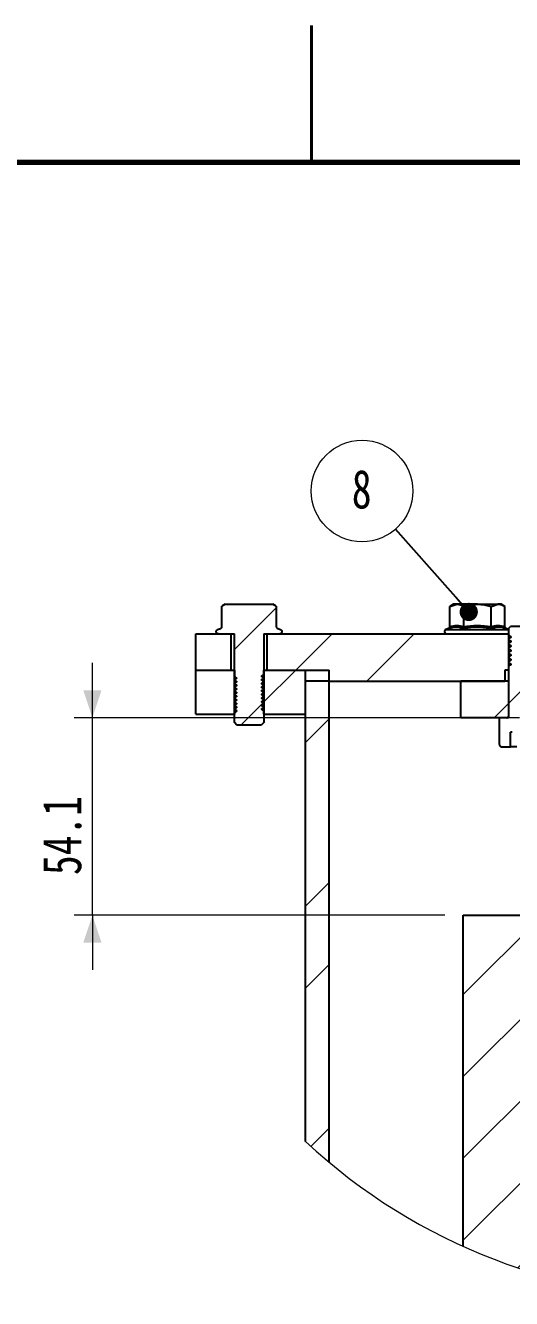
# Paper-space layout 'Sheet12' of a CAD drawing. Header units: millimetres. Extents: x 2 to 418, y -7 to 305.
# Drawn here: x 194.3 to 220.9, y 224.7 to 294.5 of the extents above; entities that cross this region are included whole.
import ezdxf

# ---------------------------------------------------------------- set-up
doc = ezdxf.new("R2010")
doc.units = ezdxf.units.MM
doc.styles.add('SLDTEXTSTYLE0', font='TXT', dxfattribs={"width": 0.75})
doc.dimstyles.new('SLDDIMSTYLE3', dxfattribs={"dimtxt": 0.18, "dimasz": 1, "dimexe": 0, "dimexo": 0.0625, "dimgap": 0, "dimtad": 0, "dimtih": 1, "dimtoh": 1, "dimdec": 0, "dimrnd": 1e-09, "dimzin": 0, "dimdsep": 46, "dimtxsty": 'Standard', "dimblk1": 'DOT', "dimblk2": 'DOT', "dimsah": 1, "dimcen": 0.09, "dimadec": 0, "dimazin": 0, "dimtfac": 1, "dimtdec": 0, "dimtofl": 0, "dimtmove": 0, "dimatfit": 3, "dimldrblk": 'DOT', "dimfxl": 1, "dimfrac": 2, "dimtolj": 1, "dimtzin": 0, "dimarcsym": 0})
doc.dimstyles.new('SLDDIMSTYLE57', dxfattribs={"dimtxt": 2.116667, "dimasz": 1.5, "dimexe": 0, "dimexo": 0.0625, "dimgap": 0.529167, "dimtad": 1, "dimdec": 1, "dimlfac": 5, "dimrnd": 1e-09, "dimzin": 12, "dimdsep": 46, "dimtxsty": 'SLDTEXTSTYLE0', "dimsah": 1, "dimcen": 0.09, "dimadec": 0, "dimazin": 3, "dimtfac": 1, "dimtdec": 0, "dimtmove": 0, "dimatfit": 0, "dimfxl": 1, "dimfrac": 2, "dimtolj": 1, "dimtzin": 12, "dimarcsym": 0})

# ---------------------------------------------------------------- blocks, each defined once
blk = doc.blocks.new('SW_HATCH_1')
at = {"color": 0, "linetype": 'Continuous', "lineweight": 18}
for p, q in [((-3.89, 14.071), (-1.601, 16.36)), ((46.11, 14.679), (47.983, 16.552)), ((-0.538, 12.932), (1.462, 14.932)), ((3.352, 12.332), (5.952, 14.932)), ((12.91, 12.91), (14.932, 14.932)), ((16.823, 12.332), (19.423, 14.932)), ((25.803, 12.332), (28.403, 14.932)), ((31.11, 13.15), (32.71, 14.749)), ((32.648, 14.688), (32.893, 14.932)), ((39.273, 12.332), (41.873, 14.932)), ((44.363, 12.932), (45.91, 14.479)), ((-2.331, 11.14), (-0.538, 12.932)), ((11.11, 11.11), (12.71, 12.71)), ((30.293, 12.332), (31.17, 13.209)), ((43.82, 12.389), (44.363, 12.932)), ((14.823, 10.332), (16.823, 12.332)), ((19.313, 10.332), (21.313, 12.332)), ((19.809, 6.339), (25.803, 12.332)), ((28.293, 10.332), (30.293, 12.332)), ((32.783, 10.332), (34.783, 12.332)), ((42.52, 11.089), (43.763, 12.332)), ((-3.538, 9.932), (-2.29, 11.18)), ((46.11, 10.189), (47.71, 11.789)), ((10.332, 10.332), (11.11, 11.11)), ((0, 8.98), (1.3, 10.28)), ((32.176, 9.726), (32.784, 10.333)), ((31.183, 8.732), (31.227, 8.776)), ((24.052, 6.091), (24.978, 7.017)), ((15.566, 2.096), (19.809, 6.339)), ((22.933, 4.972), (24.052, 6.091)), ((24.052, 1.601), (27.635, 5.184)), ((42.52, 2.109), (43.82, 3.409)), ((20.086, 2.125), (20.496, 2.535)), ((8.637, -9.324), (19.809, 1.849)), ((0, 0), (1.3, 1.3)), ((8.637, -18.304), (28.294, 1.354)), ((8.637, -4.834), (12.976, -0.494)), ((8.637, -13.814), (21.957, -0.494)), ((11.618, -19.813), (30.937, -0.494)), ((15.139, -20.782), (35.183, -0.738)), ((42.52, -2.381), (43.82, -1.081)), ((0, -4.49), (1.3, -3.19)), ((19.038, -21.373), (35.183, -5.228)), ((23.436, -21.465), (35.183, -9.718)), ((42.52, -11.362), (43.82, -10.062)), ((0.298, -13.172), (1.3, -12.17)), ((28.59, -20.801), (35.183, -14.208))]:
    blk.add_line(p, q, dxfattribs=at)
blk = doc.blocks.new('_D_213')
at = {"color": 7, "linetype": 'Continuous', "lineweight": 18}
for p, q in [((198, 256.559), (198, 259.559)), ((221.378, 256.559), (197, 256.559)), ((198, 245.733), (198, 256.559)), ((217.305, 245.733), (197, 245.733)), ((198, 245.733), (198, 242.733))]:
    blk.add_line(p, q, dxfattribs=at)
for points in [[(198, 256.559), (198.5, 258.059), (197.5, 258.059)], [(198, 245.733), (197.5, 244.233), (198.5, 244.233)]]:
    blk.add_solid(points, dxfattribs=at)
at = {"color": 7, "linetype": 'Continuous', "lineweight": 18, "insert": (195.272, 247.936), "char_height": 2.1167, "attachment_point": 1, "rotation": 90, "style": 'SLDTEXTSTYLE0'}
blk.add_mtext('54.1', dxfattribs=at)
blk = doc.blocks.new('SW_NOTE_156')
at = {"color": 0, "linetype": 'Continuous', "lineweight": 0}
blk.add_circle((-1.839, 2.087), 2.782, dxfattribs=at)
at = {"color": 0, "linetype": 'Continuous', "lineweight": 0, "insert": (-1.86, 3.249), "char_height": 2.117, "attachment_point": 2, "style": 'SLDTEXTSTYLE0'}
blk.add_mtext('8', dxfattribs=at)
blk = doc.blocks.new('_DOT')
at = {"color": 0, "linetype": 'ByBlock', "lineweight": -2}
blk.add_line((-0.5, 0), (-1, 0), dxfattribs=at)
at = {"color": 0, "linetype": 'ByBlock', "const_width": 0.5}
blk.add_lwpolyline([(-0.25, 0, 1), (0.25, 0, 1)], format="xyb", close=True, dxfattribs=at)

psp = doc.layouts.new('Sheet12')

# ---------------------------------------------------------------- linework, layer by layer
at = {"color": 7, "linetype": 'Continuous', "lineweight": 35}
for p, q in [((210, 294.5), (210, 287)), ((210, 287), (210, 294.5))]:
    psp.add_line(p, q, dxfattribs=at)
at = {"color": 7, "linetype": 'Continuous', "lineweight": 70}
psp.add_line((10, 287), (410, 287), dxfattribs=at)
at = {"color": 7, "linetype": 'Continuous', "lineweight": 25}
for p, q in [((205.2783, 262.7791), (205.0888, 262.6696)), ((205.0888, 261.5505), (205.0888, 262.6696)), ((205.2783, 262.7791), (207.878, 262.7791)), ((208.0675, 262.6696), (207.878, 262.7791)), ((208.0675, 262.6696), (208.0675, 261.5505)), ((217.7781, 262.7791), (217.577, 262.6629)), ((217.577, 262.6629), (217.9523, 262.7791)), ((217.577, 261.5465), (217.577, 262.6629)), ((217.9523, 262.7791), (217.7781, 262.7791)), ((219.0781, 262.7791), (217.9523, 262.7791)), ((218.3276, 261.5465), (218.3276, 262.6629)), ((219.0781, 262.7791), (220.2039, 262.7791)), ((219.8287, 262.6629), (220.2039, 262.7791)), ((219.8287, 261.5465), (219.8287, 262.6629)), ((220.3781, 262.7791), (220.2039, 262.7791)), ((220.5792, 262.6629), (220.3781, 262.7791)), ((220.5792, 261.5465), (220.5792, 262.6629)), ((203.6681, 259.1591), (203.6681, 261.159)), ((203.6681, 261.159), (205.5783, 261.159)), ((204.8572, 261.3918), (205.0078, 261.4466)), ((204.8982, 261.159), (205.7784, 261.159)), ((205.5783, 261.159), (205.5783, 259.1591)), ((205.7784, 256.2971), (205.7784, 261.159)), ((207.3779, 261.159), (208.258, 261.159)), ((207.3779, 261.159), (207.3779, 256.2971)), ((207.5779, 259.1591), (207.5779, 261.159)), ((207.5779, 261.159), (220.7784, 261.159)), ((208.1485, 261.4466), (208.299, 261.3918)), ((217.4957, 261.4423), (217.3571, 261.3918)), ((220.7784, 261.3994), (220.6605, 261.4423)), ((220.7581, 261.159), (220.7784, 261.1608)), ((220.7784, 261.4482), (220.8893, 261.559)), ((220.7784, 261.4482), (220.7784, 256.639)), ((220.7784, 261.159), (220.7784, 261.0956)), ((222.2669, 261.559), (220.8893, 261.559)), ((220.9137, 261.0173), (220.9137, 260.9547)), ((220.7784, 260.8768), (220.7784, 260.8456)), ((220.7784, 260.6268), (220.7784, 260.5956)), ((220.7784, 260.3768), (220.7784, 260.3456)), ((220.9137, 260.7673), (220.9137, 260.7048)), ((220.9137, 260.5173), (220.9137, 260.4548)), ((220.9137, 260.2672), (220.9137, 260.2048)), ((220.7784, 260.1268), (220.7784, 260.0956)), ((220.7784, 259.8768), (220.7784, 259.8456)), ((220.7784, 259.6268), (220.7977, 259.6222)), ((220.7784, 259.6268), (220.7784, 259.5956)), ((220.9137, 260.0173), (220.9137, 259.9547)), ((220.9137, 259.7673), (220.9137, 259.7047)), ((203.6681, 259.1591), (205.5783, 259.1591)), ((203.6681, 256.759), (203.6681, 259.1591)), ((203.6681, 259.1591), (205.7784, 259.1591)), ((205.7784, 259.1591), (205.7784, 258.8165)), ((207.3779, 258.9181), (207.3779, 259.1591)), ((207.3779, 259.1591), (209.6681, 259.1591)), ((207.5779, 259.1591), (210.9681, 259.1591)), ((209.6681, 256.759), (209.6681, 259.1591)), ((210.9681, 258.559), (210.9681, 259.1591)), ((220.7784, 259.1591), (220.5783, 259.1591)), ((220.5783, 259.1591), (220.5783, 258.559)), ((220.7784, 259.3768), (220.7784, 259.1591)), ((220.9137, 259.5173), (220.9171, 259.5146)), ((220.9137, 259.5173), (220.9137, 259.4548)), ((205.7784, 258.6415), (205.7784, 258.6165)), ((205.7784, 258.4415), (205.7784, 258.4164)), ((205.7784, 258.2414), (205.7784, 258.2165)), ((205.8867, 258.7538), (205.8867, 258.7038)), ((205.8867, 258.5538), (205.8867, 258.5038)), ((205.8867, 258.3538), (205.8867, 258.3038)), ((207.2696, 258.8057), (207.2696, 258.8557)), ((207.2696, 258.6057), (207.2696, 258.6557)), ((207.2696, 258.4057), (207.2696, 258.4557)), ((207.2696, 258.2057), (207.2696, 258.2557)), ((207.3779, 258.7181), (207.3557, 258.7214)), ((207.3779, 258.7181), (207.3779, 258.7431)), ((207.3779, 258.5181), (207.3779, 258.5431)), ((207.3779, 258.3181), (207.3779, 258.3431)), ((210.9681, 258.559), (209.6681, 258.559)), ((209.6681, 233.328), (209.6681, 258.559)), ((210.9681, 258.559), (220.5783, 258.559)), ((210.9681, 232.1845), (210.9681, 258.559)), ((218.1635, 256.559), (218.1635, 258.559)), ((220.7786, 258.559), (218.1635, 258.559)), ((220.7786, 258.559), (220.7786, 256.559)), ((205.7784, 258.0415), (205.7784, 258.0165)), ((205.7784, 257.8415), (205.7784, 257.8165)), ((205.7784, 257.6414), (205.7784, 257.6165)), ((205.8867, 258.1538), (205.8867, 258.1038)), ((205.8867, 257.9538), (205.8867, 257.9038)), ((205.8867, 257.7538), (205.8867, 257.7038)), ((205.8867, 257.5538), (205.8867, 257.5038)), ((207.2696, 258.0057), (207.2696, 258.0557)), ((207.2696, 257.8057), (207.2696, 257.8557)), ((207.2696, 257.6057), (207.2696, 257.6557)), ((207.3779, 258.1181), (207.3779, 258.1431)), ((207.3779, 257.9181), (207.3779, 257.9431)), ((207.3779, 257.7181), (207.3779, 257.7431)), ((207.3779, 257.5181), (207.3779, 257.5431)), ((205.7784, 257.4415), (205.7784, 257.4164)), ((205.7784, 257.2415), (205.7784, 257.2165)), ((205.7784, 257.0415), (205.7784, 257.0165)), ((205.7784, 256.8415), (205.7784, 256.759)), ((205.8867, 257.3538), (205.8867, 257.3038)), ((205.8867, 257.1538), (205.8867, 257.1038)), ((205.8867, 256.9538), (205.8867, 256.9038)), ((207.2696, 257.4057), (207.2696, 257.4557)), ((207.2696, 257.2057), (207.2696, 257.2557)), ((207.2696, 257.0057), (207.2696, 257.0557)), ((207.3779, 257.3181), (207.3779, 257.3431)), ((207.3779, 257.1181), (207.3779, 257.1431)), ((207.3779, 256.759), (207.3779, 256.9431)), ((203.6681, 256.759), (205.7784, 256.759)), ((205.9165, 256.1591), (205.7784, 256.2971)), ((207.2397, 256.1591), (205.9165, 256.1591)), ((207.3779, 256.2971), (207.2397, 256.1591)), ((207.3779, 256.759), (209.6681, 256.759)), ((220.7786, 256.559), (218.1635, 256.559)), ((220.2783, 256.559), (220.2783, 255.119)), ((220.6983, 256.559), (220.2783, 256.559)), ((220.9765, 255.759), (220.8948, 255.759)), ((220.8948, 254.959), (220.8948, 255.759)), ((220.4383, 254.959), (220.8948, 254.959)), ((221.2305, 254.959), (220.8948, 254.959)), ((218.3049, 227.5879), (218.3049, 245.7326)), ((218.3049, 245.7326), (225.2345, 245.7326))]:
    psp.add_line(p, q, dxfattribs=at)
at = {"color": 8, "linetype": 'Continuous', "lineweight": 25}
for p, q in [((217.3571, 261.3918), (219.0781, 261.3918)), ((219.0781, 261.3918), (220.7784, 261.3918))]:
    psp.add_line(p, q, dxfattribs=at)
at = {"color": 7, "linetype": 'Continuous', "lineweight": 25, "flags": 128}
for points in [[(220.7784, 260.3456), (220.8143, 260.3248), (220.8502, 260.304), (220.9137, 260.2672)], [(207.2696, 258.8557), (207.2983, 258.8723), (207.3271, 258.8889), (207.3779, 258.9181)], [(205.8867, 258.7038), (205.8579, 258.6873), (205.8291, 258.6707), (205.7784, 258.6415)], [(205.7784, 258.6165), (205.8071, 258.5998), (205.8359, 258.5832), (205.8867, 258.5538)], [(205.8867, 258.5038), (205.8579, 258.4873), (205.8291, 258.4707), (205.7784, 258.4415)], [(205.7784, 258.4164), (205.8071, 258.3998), (205.8359, 258.3832), (205.8867, 258.3538)], [(205.7784, 258.2165), (205.8071, 258.1998), (205.8359, 258.1832), (205.8867, 258.1538)], [(207.3779, 258.7431), (207.3491, 258.7597), (207.3204, 258.7763), (207.2696, 258.8057)], [(207.2696, 258.4557), (207.2983, 258.4723), (207.3271, 258.4889), (207.3779, 258.5181)], [(207.3779, 258.3431), (207.3491, 258.3597), (207.3204, 258.3763), (207.2696, 258.4057)], [(207.2696, 258.2557), (207.2983, 258.2723), (207.3271, 258.2889), (207.3779, 258.3181)], [(207.3779, 258.1431), (207.3491, 258.1597), (207.3204, 258.1763), (207.2696, 258.2057)], [(205.8867, 258.1038), (205.8579, 258.0873), (205.8291, 258.0707), (205.7784, 258.0415)], [(205.7784, 258.0165), (205.8071, 257.9998), (205.8359, 257.9832), (205.8867, 257.9538)], [(205.8867, 257.9038), (205.8579, 257.8873), (205.8291, 257.8707), (205.7784, 257.8415)], [(205.7784, 257.6165), (205.8071, 257.5998), (205.8359, 257.5832), (205.8867, 257.5538)], [(205.8867, 257.5038), (205.8579, 257.4873), (205.8291, 257.4707), (205.7784, 257.4415)], [(207.3779, 257.9431), (207.3491, 257.9597), (207.3204, 257.9764), (207.2696, 258.0057)], [(207.2696, 257.8557), (207.2983, 257.8723), (207.3271, 257.8889), (207.3779, 257.9181)], [(207.3779, 257.7431), (207.3491, 257.7597), (207.3204, 257.7763), (207.2696, 257.8057)], [(207.2696, 257.6557), (207.2983, 257.6723), (207.3271, 257.6889), (207.3779, 257.7181)], [(207.2696, 257.4557), (207.2983, 257.4723), (207.3271, 257.4889), (207.3779, 257.5181)], [(205.7784, 257.4164), (205.8071, 257.3998), (205.8359, 257.3832), (205.8867, 257.3538)], [(205.7784, 257.2165), (205.8071, 257.1998), (205.8359, 257.1832), (205.8867, 257.1538)], [(205.8867, 257.1038), (205.8579, 257.0873), (205.8291, 257.0707), (205.7784, 257.0415)], [(205.7784, 257.0165), (205.8071, 256.9998), (205.8359, 256.9832), (205.8867, 256.9538)], [(205.8867, 256.9038), (205.8579, 256.8873), (205.8291, 256.8707), (205.7784, 256.8415)], [(207.3779, 257.3431), (207.3491, 257.3597), (207.3204, 257.3763), (207.2696, 257.4057)], [(207.2696, 257.2557), (207.2983, 257.2723), (207.3271, 257.2889), (207.3779, 257.3181)], [(207.3779, 257.1431), (207.3491, 257.1597), (207.3204, 257.1763), (207.2696, 257.2057)], [(207.3779, 256.9431), (207.3491, 256.9597), (207.3204, 256.9764), (207.2696, 257.0057)]]:
    psp.add_lwpolyline(points, dxfattribs=at)
at = {"color": 7, "linetype": 'Continuous', "lineweight": 25}
psp.add_arc((217.3981, 261.2791), 0.12, 110.000401, 269.999111, dxfattribs=at)
at = {"color": 7, "linetype": 'Continuous', "lineweight": 18}
psp.add_arc((231.5781, 256.9271), 32.202, 227.125662, 312.874338, dxfattribs=at)
at = {"color": 7, "linetype": 'Continuous', "lineweight": 25}
for points, knots in [([(217.9523, 262.7791), (217.9612, 262.7789), (218.0927, 262.7771), (218.2142, 262.718), (218.3276, 262.6629)], [0, 0, 0, 0, 0.0677545, 1, 1, 1, 1]), ([(218.3276, 262.6629), (218.3822, 262.6782), (218.6267, 262.7466), (218.8808, 262.7649), (219.0781, 262.7791)], [0, 0, 0, 0, 0.2237159, 1, 1, 1, 1]), ([(219.0781, 262.7791), (219.1395, 262.7777), (219.3935, 262.7719), (219.641, 262.7099), (219.8287, 262.6629)], [0, 0, 0, 0, 0.2418511, 1, 1, 1, 1]), ([(220.2039, 262.7791), (220.2129, 262.7789), (220.3443, 262.7771), (220.4659, 262.718), (220.5792, 262.6629)], [0, 0, 0, 0, 0.06775273, 1, 1, 1, 1]), ([(204.8982, 261.159), (204.8885, 261.1597), (204.8654, 261.1614), (204.8312, 261.1769), (204.8011, 261.2047), (204.782, 261.2411), (204.776, 261.2817), (204.7837, 261.322), (204.8044, 261.3574), (204.831, 261.3805), (204.8503, 261.3888), (204.8572, 261.3918)], [0, 0, 0, 0, 0.0871011, 0.2078685, 0.3286503, 0.4494391, 0.5701414, 0.6909281, 0.8116661, 0.9324033, 1, 1, 1, 1]), ([(205.0078, 261.4466), (205.0232, 261.4541), (205.0524, 261.4684), (205.079, 261.5038), (205.0881, 261.5325), (205.0886, 261.5469), (205.0888, 261.5505)], [0, 0, 0, 0, 0.3652883, 0.6903215, 0.9226857, 1, 1, 1, 1]), ([(208.0675, 261.5505), (208.0687, 261.5394), (208.0711, 261.5174), (208.0888, 261.4874), (208.1145, 261.462), (208.1371, 261.4518), (208.1485, 261.4466)], [0, 0, 0, 0, 0.2361687, 0.4715629, 0.7324196, 1, 1, 1, 1]), ([(208.299, 261.3918), (208.3112, 261.386), (208.3356, 261.3743), (208.3623, 261.3426), (208.3776, 261.3047), (208.3793, 261.2636), (208.3674, 261.2243), (208.3431, 261.1912), (208.3092, 261.1681), (208.279, 261.1596), (208.2618, 261.1592), (208.258, 261.159)], [0, 0, 0, 0, 0.1204728, 0.2412498, 0.3620451, 0.4827959, 0.6036, 0.7243992, 0.8451801, 0.9659787, 1, 1, 1, 1]), ([(217.4957, 261.4423), (217.496, 261.4424), (217.5077, 261.4468), (217.5299, 261.4583), (217.5556, 261.4831), (217.5734, 261.5133), (217.5758, 261.5354), (217.577, 261.5465)], [0, 0, 0, 0, 0.0067283, 0.2677161, 0.5288022, 0.763882, 1, 1, 1, 1]), ([(218.2869, 261.4423), (218.2548, 261.4537), (218.0968, 261.5101), (217.8186, 261.5435), (217.5929, 261.4728), (217.4957, 261.4423)], [0, 0, 0, 0, 0.1270051, 0.6239454, 1, 1, 1, 1]), ([(217.577, 261.5465), (217.7001, 261.5804), (217.9501, 261.6494), (218.2005, 261.5811), (218.3276, 261.5465)], [0, 0, 0, 0, 0.49239511, 1, 1, 1, 1]), ([(218.3276, 261.5465), (218.327, 261.5356), (218.3259, 261.5147), (218.3176, 261.4852), (218.3055, 261.4605), (218.2935, 261.4472), (218.2871, 261.4424), (218.2869, 261.4423)], [0, 0, 0, 0, 0.2834252, 0.5426274, 0.7907866, 0.9951989, 1, 1, 1, 1]), ([(219.8693, 261.4423), (219.8036, 261.4537), (219.4741, 261.5112), (218.9392, 261.5443), (218.4805, 261.4725), (218.2869, 261.4423)], [0, 0, 0, 0, 0.1257498, 0.6310617, 1, 1, 1, 1]), ([(218.3276, 261.5465), (218.5738, 261.5804), (219.0741, 261.6494), (219.5745, 261.5811), (219.8287, 261.5465)], [0, 0, 0, 0, 0.4922071, 1, 1, 1, 1]), ([(219.8287, 261.5465), (219.9518, 261.5804), (220.2018, 261.6494), (220.4521, 261.5811), (220.5792, 261.5465)], [0, 0, 0, 0, 0.4923966, 1, 1, 1, 1]), ([(219.8287, 261.5465), (219.8292, 261.5356), (219.8303, 261.5147), (219.8386, 261.4852), (219.8507, 261.4605), (219.8627, 261.4472), (219.8692, 261.4424), (219.8693, 261.4423)], [0, 0, 0, 0, 0.2834251, 0.5426254, 0.7907874, 0.9952041, 1, 1, 1, 1]), ([(220.6605, 261.4423), (220.6273, 261.4537), (220.4666, 261.5092), (220.1885, 261.5447), (219.9641, 261.4727), (219.8693, 261.4423)], [0, 0, 0, 0, 0.1305702, 0.6326798, 1, 1, 1, 1]), ([(220.5792, 261.5465), (220.5804, 261.5354), (220.5828, 261.5133), (220.6006, 261.4831), (220.6263, 261.4583), (220.6485, 261.4468), (220.6602, 261.4424), (220.6605, 261.4423)], [0, 0, 0, 0, 0.23611604, 0.47119482, 0.7322798, 0.99326182, 1, 1, 1, 1]), ([(220.7784, 261.0956), (220.7903, 261.0887), (220.8143, 261.0748), (220.8594, 261.0487), (220.8926, 261.0295), (220.9137, 261.0173)], [0, 0, 0, 0, 0.2653895, 0.5306944, 1, 1, 1, 1]), ([(220.9137, 260.9547), (220.9018, 260.9478), (220.8778, 260.9341), (220.8326, 260.9081), (220.7995, 260.889), (220.7784, 260.8768)], [0, 0, 0, 0, 0.2656888, 0.5313611, 1, 1, 1, 1]), ([(220.7784, 260.8456), (220.7903, 260.8387), (220.8143, 260.8248), (220.8594, 260.7987), (220.8926, 260.7795), (220.9137, 260.7673)], [0, 0, 0, 0, 0.2653132, 0.5306944, 1, 1, 1, 1]), ([(220.9137, 260.7048), (220.9018, 260.6979), (220.8778, 260.684), (220.8326, 260.6581), (220.7995, 260.639), (220.7784, 260.6268)], [0, 0, 0, 0, 0.2657448, 0.5313968, 1, 1, 1, 1]), ([(220.7784, 260.5956), (220.7903, 260.5887), (220.8143, 260.5748), (220.8594, 260.5487), (220.8926, 260.5295), (220.9137, 260.5173)], [0, 0, 0, 0, 0.2653132, 0.5306944, 1, 1, 1, 1]), ([(220.9137, 260.4548), (220.9018, 260.4479), (220.8778, 260.4341), (220.8327, 260.4081), (220.7995, 260.389), (220.7784, 260.3768)], [0, 0, 0, 0, 0.2656686, 0.5313968, 1, 1, 1, 1]), ([(220.9137, 260.2048), (220.9018, 260.1979), (220.8778, 260.1841), (220.8326, 260.1581), (220.7995, 260.139), (220.7784, 260.1268)], [0, 0, 0, 0, 0.2656888, 0.5313611, 1, 1, 1, 1]), ([(220.7784, 260.0956), (220.7903, 260.0887), (220.8143, 260.0748), (220.8594, 260.0487), (220.8926, 260.0295), (220.9137, 260.0173)], [0, 0, 0, 0, 0.2653895, 0.5306944, 1, 1, 1, 1]), ([(220.9137, 259.9547), (220.9018, 259.9479), (220.8778, 259.9341), (220.8326, 259.9081), (220.7995, 259.889), (220.7784, 259.8768)], [0, 0, 0, 0, 0.2656888, 0.5313611, 1, 1, 1, 1]), ([(220.7784, 259.8456), (220.7903, 259.8386), (220.8143, 259.8248), (220.8594, 259.7987), (220.8926, 259.7795), (220.9137, 259.7673)], [0, 0, 0, 0, 0.2653895, 0.5306944, 1, 1, 1, 1]), ([(220.9137, 259.7047), (220.9018, 259.6978), (220.8778, 259.684), (220.8326, 259.6581), (220.7995, 259.639), (220.7784, 259.6268)], [0, 0, 0, 0, 0.2656888, 0.5313611, 1, 1, 1, 1]), ([(220.7784, 259.5956), (220.7903, 259.5887), (220.8143, 259.5748), (220.8594, 259.5487), (220.8926, 259.5295), (220.9137, 259.5173)], [0, 0, 0, 0, 0.2653132, 0.5306944, 1, 1, 1, 1]), ([(220.9137, 259.4548), (220.9018, 259.4479), (220.8778, 259.4341), (220.8327, 259.4081), (220.7995, 259.389), (220.7784, 259.3768)], [0, 0, 0, 0, 0.2656686, 0.5313968, 1, 1, 1, 1]), ([(205.7784, 258.8165), (205.788, 258.8109), (205.8071, 258.7999), (205.8432, 258.7789), (205.8697, 258.7636), (205.8867, 258.7538)], [0, 0, 0, 0, 0.2653837, 0.5308421, 1, 1, 1, 1]), ([(205.8867, 258.3038), (205.8771, 258.2983), (205.8579, 258.2873), (205.8218, 258.2665), (205.7953, 258.2512), (205.7784, 258.2414)], [0, 0, 0, 0, 0.2655827, 0.5312399, 1, 1, 1, 1]), ([(207.2696, 258.6557), (207.2792, 258.6613), (207.2983, 258.6723), (207.3344, 258.6931), (207.3609, 258.7084), (207.3779, 258.7181)], [0, 0, 0, 0, 0.2655827, 0.5312503, 1, 1, 1, 1]), ([(207.3779, 258.5431), (207.3683, 258.5486), (207.3491, 258.5597), (207.313, 258.5806), (207.2865, 258.5959), (207.2696, 258.6057)], [0, 0, 0, 0, 0.2654688, 0.5308421, 1, 1, 1, 1]), ([(205.7784, 257.8165), (205.788, 257.8109), (205.8071, 257.7998), (205.8432, 257.779), (205.8697, 257.7636), (205.8867, 257.7538)], [0, 0, 0, 0, 0.2654791, 0.5308421, 1, 1, 1, 1]), ([(205.8867, 257.7038), (205.8771, 257.6983), (205.8579, 257.6873), (205.8218, 257.6665), (205.7953, 257.6512), (205.7784, 257.6414)], [0, 0, 0, 0, 0.2656526, 0.5312846, 1, 1, 1, 1]), ([(207.2696, 258.0557), (207.2791, 258.0613), (207.2983, 258.0723), (207.3344, 258.0931), (207.3609, 258.1084), (207.3779, 258.1181)], [0, 0, 0, 0, 0.2656779, 0.5312503, 1, 1, 1, 1]), ([(207.3779, 257.5431), (207.3683, 257.5486), (207.3491, 257.5597), (207.313, 257.5806), (207.2865, 257.5959), (207.2696, 257.6057)], [0, 0, 0, 0, 0.2653733, 0.5308421, 1, 1, 1, 1]), ([(205.8867, 257.3038), (205.8771, 257.2983), (205.8579, 257.2872), (205.8218, 257.2665), (205.7953, 257.2512), (205.7784, 257.2415)], [0, 0, 0, 0, 0.2656779, 0.5312399, 1, 1, 1, 1]), ([(207.2696, 257.0557), (207.2792, 257.0613), (207.2983, 257.0723), (207.3344, 257.0931), (207.3609, 257.1084), (207.3779, 257.1181)], [0, 0, 0, 0, 0.2655827, 0.5312503, 1, 1, 1, 1]), ([(220.6983, 256.559), (220.6997, 256.5591), (220.71, 256.5592), (220.7258, 256.5628), (220.7467, 256.574), (220.7639, 256.5907), (220.7762, 256.6142), (220.7777, 256.6311), (220.7784, 256.639)], [0, 0, 0, 0, 0.031859, 0.2465425, 0.3810348, 0.5957038, 0.8102843, 1, 1, 1, 1]), ([(220.2783, 255.119), (220.2792, 255.1063), (220.2813, 255.0756), (220.299, 255.0364), (220.3287, 254.9996), (220.3679, 254.972), (220.4088, 254.9601), (220.4325, 254.9592), (220.4383, 254.959)], [0, 0, 0, 0, 0.152667, 0.3671872, 0.5014607, 0.7159903, 0.9305566, 1, 1, 1, 1])]:
    psp.add_open_spline(points, degree=3, knots=knots, dxfattribs=at)

# ---------------------------------------------------------------- block references
at = {"color": 7, "linetype": 'Continuous', "lineweight": 0}
psp.add_blockref('SW_NOTE_156', (214.6036, 266.8972), dxfattribs=at)
at = {"color": 7, "linetype": 'Continuous', "lineweight": 18}
psp.add_blockref('SW_HATCH_1', (209.6681, 246.2267), dxfattribs=at)

# ---------------------------------------------------------------- dimensions: what is measured, and where the dimension line sits
dim = psp.add_linear_dim(base=(198.0004, 256.559), p1=(218.3049, 245.7326), p2=(222.378, 256.559), angle=90, dimstyle='SLDDIMSTYLE57', dxfattribs=at)
dim.commit()
dim.dimension.update_dxf_attribs({"geometry": '_D_213', "text_midpoint": (198.0004, 250.6716), "dimtype": 160})

# ---------------------------------------------------------------- leaders
at = {"color": 7, "linetype": 'Continuous', "lineweight": 0}
psp.add_leader([(218.6045, 262.3566), (214.6036, 266.8972)], dimstyle='SLDDIMSTYLE3', dxfattribs=at)

doc.saveas('drawing.dxf')
